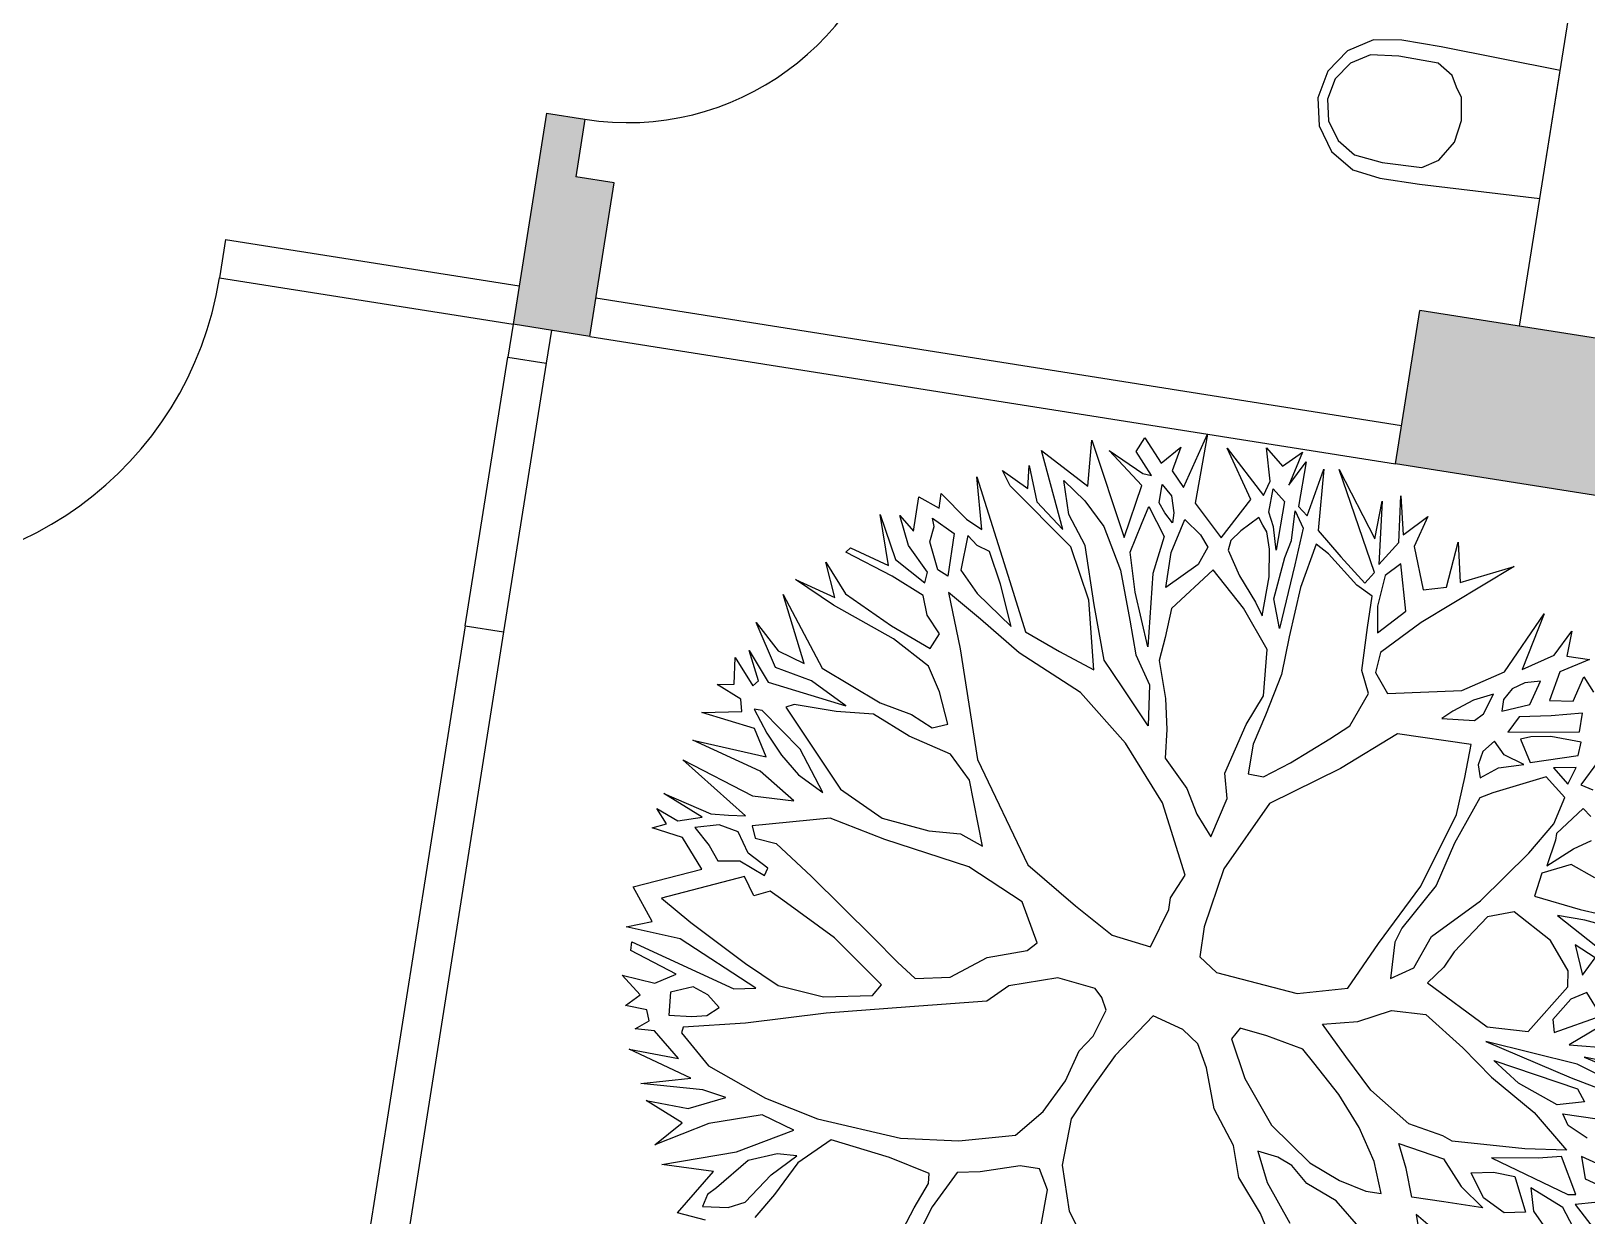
# Model space of a CAD drawing. Extents: x -640655 to -640254, y -1045449 to -1045159.
# Drawn here: x -640485.653 to -640481.648, y -1045382.935 to -1045379.885 of the extents above; entities that cross this region are included whole.
import ezdxf

# ---------------------------------------------------------------- set-up
doc = ezdxf.new("R2010")
doc.units = 0
doc.header["$MEASUREMENT"] = 0
doc.layers.get('0').update_dxf_attribs({"linetype": 'CONTINUOUS'})
for name, color, linetype in [('T_nabytek', 5, 'CONTINUOUS'), ('T_srafa', 8, 'CONTINUOUS'), ('T_stafaz', 7, 'CONTINUOUS'), ('T_tenka', 4, 'CONTINUOUS'), ('T_tlusta', 1, 'CONTINUOUS'), ('T_zarizovaky', 3, 'CONTINUOUS')]:
    doc.layers.add(name, color=color, linetype=linetype)

# ---------------------------------------------------------------- blocks, each defined once
blk = doc.blocks.new('CA0212B2$')
at = {"color": 0, "linetype": 'Continuous'}
for p, q in [((0, 0.1665), (0.312, 0.1787)), ((0, -0.1665), (0, 0.1665)), ((0.312, 0.1787), (0.4147, 0.18)), ((0.4147, 0.18), (0.4867, 0.1693)), ((0.4867, 0.1693), (0.5486, 0.131)), ((0.272, 0.1102), (0.3127, 0.136)), ((0.3127, 0.136), (0.4157, 0.1386)), ((0.4157, 0.1386), (0.4886, 0.1303)), ((0.4886, 0.1303), (0.5363, 0.1008)), ((0.5486, 0.131), (0.5903, 0.0713)), ((0.24, 0.0583), (0.2569, 0.0826)), ((0.2569, 0.0826), (0.272, 0.1102)), ((0.5363, 0.1008), (0.5684, 0.0549)), ((0.2304, 0), (0.24, 0.0583)), ((0.5684, 0.0549), (0.5797, 0)), ((0.5903, 0.0713), (0.605, 0)), ((0.24, -0.0583), (0.2304, 0)), ((0.5797, 0), (0.5684, -0.0549)), ((0.605, 0), (0.5903, -0.0713)), ((0.272, -0.1102), (0.24, -0.0583)), ((0.5684, -0.0549), (0.5363, -0.1008)), ((0.5903, -0.0713), (0.5486, -0.131)), ((0.3127, -0.136), (0.272, -0.1102)), ((0.5363, -0.1008), (0.4886, -0.1303)), ((0.4157, -0.1386), (0.3127, -0.136)), ((0.4886, -0.1303), (0.4157, -0.1386)), ((0.5486, -0.131), (0.4867, -0.1693)), ((0.312, -0.1787), (0, -0.1665)), ((0.4147, -0.18), (0.312, -0.1787)), ((0.4867, -0.1693), (0.4147, -0.18))]:
    blk.add_line(p, q, dxfattribs=at)
blk = doc.blocks.new('A$C0C461CEA')
for p, q in [((0.3025, 0.7347), (0.3349, 0.855)), ((0.3349, 0.855), (0.3322, 0.7055)), ((0.4478, 0.7319), (0.3814, 0.832)), ((0.3814, 0.832), (0.4728, 0.7447)), ((0.4827, 0.7766), (0.4635, 0.8454)), ((0.4635, 0.8454), (0.5034, 0.8122)), ((0.5034, 0.8122), (0.5408, 0.8486)), ((0.5408, 0.8486), (0.5229, 0.7746)), ((0.5229, 0.7746), (0.5518, 0.8295)), ((0.5518, 0.8295), (0.5504, 0.7329)), ((0.1012, 0.7057), (0.0942, 0.804)), ((0.0942, 0.804), (0.1945, 0.61)), ((0.1909, 0.7948), (0.205, 0.8261)), ((0.231, 0.749), (0.1909, 0.7948)), ((0.205, 0.8261), (0.2475, 0.7785)), ((0.2475, 0.7785), (0.2831, 0.8185)), ((0.2831, 0.8185), (0.2728, 0.7662)), ((0.5715, 0.7163), (0.5915, 0.8197)), ((0.5915, 0.8197), (0.5994, 0.6895)), ((0.7321, 0.6194), (0.6233, 0.8242)), ((0.6233, 0.8242), (0.7212, 0.6907)), ((0.0625, 0.6063), (-0.0086, 0.7652)), ((-0.0086, 0.7652), (0.1012, 0.7057)), ((0.2144, 0.7254), (0.134, 0.7876)), ((0.134, 0.7876), (0.2123, 0.7506)), ((0.2728, 0.7662), (0.3025, 0.7347)), ((0.4728, 0.7447), (0.4827, 0.7766)), ((0.49, 0.7113), (0.4913, 0.7617)), ((0.4913, 0.7617), (0.5191, 0.7392)), ((0.7212, 0.6907), (0.7246, 0.7724)), ((0.7246, 0.7724), (0.7385, 0.6381)), ((0.7734, 0.6912), (0.7622, 0.7895)), ((0.7622, 0.7895), (0.7798, 0.7081)), ((-0.0246, 0.6811), (-0.0293, 0.7296)), ((-0.0293, 0.7296), (-0.001, 0.6561)), ((0.2123, 0.7506), (0.231, 0.749)), ((0.2563, 0.7342), (0.2799, 0.7134)), ((0.2567, 0.6946), (0.2563, 0.7342)), ((0.3982, 0.6414), (0.4478, 0.7319)), ((0.5191, 0.7392), (0.5177, 0.6341)), ((0.5504, 0.7329), (0.5715, 0.7163)), ((0.7816, 0.7099), (0.8256, 0.7548)), ((0.8256, 0.7548), (0.807, 0.6874)), ((-0.0624, 0.6807), (-0.0837, 0.7099)), ((-0.0837, 0.7099), (-0.0246, 0.6811)), ((0.0489, 0.7094), (0.0997, 0.6739)), ((0.0706, 0.64), (0.0489, 0.7094)), ((0.1945, 0.61), (0.2144, 0.7254)), ((0.2799, 0.7134), (0.2905, 0.6781)), ((0.3322, 0.7055), (0.3982, 0.6414)), ((0.4709, 0.6967), (0.4376, 0.6628)), ((0.4818, 0.6818), (0.4709, 0.6967)), ((0.5046, 0.682), (0.49, 0.7113)), ((0.5445, 0.7226), (0.5676, 0.6892)), ((0.5469, 0.6596), (0.5445, 0.7226)), ((0.7798, 0.7081), (0.7816, 0.7099)), ((0.8882, 0.6125), (0.8974, 0.7111)), ((0.8974, 0.7111), (0.915, 0.6272)), ((-0.1076, 0.5794), (-0.1357, 0.6884)), ((-0.1357, 0.6884), (-0.031, 0.4794)), ((0.0857, 0.5729), (-0.0624, 0.6807)), ((0.0997, 0.6739), (0.1481, 0.6263)), ((0.226, 0.6439), (0.2358, 0.6836)), ((0.2358, 0.6836), (0.2784, 0.6252)), ((0.2719, 0.6756), (0.2567, 0.6946)), ((0.2907, 0.6571), (0.2719, 0.6756)), ((0.2905, 0.6781), (0.2907, 0.6571)), ((0.2979, 0.5942), (0.3158, 0.6676)), ((0.3158, 0.6676), (0.3538, 0.6409)), ((0.4376, 0.6628), (0.4193, 0.6392)), ((0.4922, 0.6693), (0.4818, 0.6818)), ((0.5033, 0.634), (0.4922, 0.6693)), ((0.5177, 0.6341), (0.5046, 0.682)), ((0.5676, 0.6892), (0.5624, 0.6094)), ((0.5994, 0.6895), (0.6563, 0.6415)), ((0.7385, 0.6381), (0.7734, 0.6912)), ((0.807, 0.6874), (0.8397, 0.5995)), ((1.0237, 0.6787), (0.847, 0.5299)), ((0.915, 0.6272), (1.0237, 0.6787)), ((-0.2045, 0.6103), (-0.2048, 0.6415)), ((-0.2048, 0.6415), (-0.1432, 0.5959)), ((-0.001, 0.6561), (0.0625, 0.6063)), ((0.115, 0.5798), (0.0706, 0.64)), ((0.2116, 0.5808), (0.226, 0.6439)), ((0.3538, 0.6409), (0.3733, 0.6177)), ((0.4193, 0.6392), (0.4171, 0.6182)), ((0.5123, 0.5753), (0.5033, 0.634)), ((0.5388, 0.6217), (0.5469, 0.6596)), ((0.5997, 0.6601), (0.5814, 0.5634)), ((0.6292, 0.6436), (0.5997, 0.6601)), ((0.6988, 0.5873), (0.6292, 0.6436)), ((0.6563, 0.6415), (0.7155, 0.5941)), ((0.7846, 0.6469), (0.7555, 0.6173)), ((0.8108, 0.5488), (0.7846, 0.6469)), ((-0.2502, 0.5529), (-0.2509, 0.6267)), ((-0.2509, 0.6267), (-0.2045, 0.6103)), ((-0.1432, 0.5959), (-0.1076, 0.5794)), ((0.1481, 0.6263), (0.1976, 0.5404)), ((0.2784, 0.6252), (0.2666, 0.5435)), ((0.3733, 0.6177), (0.3586, 0.578)), ((0.4171, 0.6182), (0.4494, 0.5681)), ((0.5295, 0.531), (0.5388, 0.6217)), ((0.5624, 0.6094), (0.5511, 0.4706)), ((0.7155, 0.5941), (0.7321, 0.6194)), ((0.7555, 0.6173), (0.7496, 0.55)), ((0.8397, 0.5995), (0.8882, 0.6125)), ((-0.2914, 0.4726), (-0.326, 0.5773)), ((-0.326, 0.5773), (-0.279, 0.4878)), ((-0.2559, 0.5216), (-0.2841, 0.5819)), ((-0.2841, 0.5819), (-0.2502, 0.5529)), ((-0.2145, 0.5868), (-0.1639, 0.5621)), ((-0.2083, 0.5701), (-0.2145, 0.5868)), ((-0.2122, 0.5364), (-0.2083, 0.5701)), ((0.1413, 0.4667), (0.0857, 0.5729)), ((0.154, 0.4584), (0.115, 0.5798)), ((0.2358, 0.4988), (0.2116, 0.5808)), ((0.2986, 0.5186), (0.2979, 0.5942)), ((0.3586, 0.578), (0.2986, 0.5186)), ((0.3923, 0.5717), (0.3176, 0.4768)), ((0.4686, 0.501), (0.3923, 0.5717)), ((0.4494, 0.5681), (0.4918, 0.5181)), ((0.5107, 0.4913), (0.5123, 0.5753)), ((0.5814, 0.5634), (0.5741, 0.4559)), ((0.735, 0.5691), (0.6988, 0.5873)), ((0.7356, 0.5019), (0.735, 0.5691)), ((1.0385, 0.4544), (1.1026, 0.5894)), ((1.1026, 0.5894), (1.0744, 0.4649)), ((-0.1865, 0.4803), (-0.2122, 0.5364)), ((-0.1639, 0.5621), (-0.163, 0.4697)), ((-0.1345, 0.5624), (-0.1379, 0.4867)), ((-0.1115, 0.544), (-0.1345, 0.5624)), ((-0.0838, 0.5359), (-0.1115, 0.544)), ((-0.0496, 0.4708), (-0.0838, 0.5359)), ((0.1976, 0.5404), (0.234, 0.4382)), ((0.2666, 0.5435), (0.2807, 0.3882)), ((0.5511, 0.4706), (0.5295, 0.531)), ((0.7496, 0.55), (0.7585, 0.4937)), ((0.7585, 0.4937), (0.8108, 0.5488)), ((0.847, 0.5299), (0.7715, 0.4536)), ((1.137, 0.5058), (1.1659, 0.5624)), ((1.1659, 0.5624), (1.164, 0.5078)), ((-0.3858, 0.4867), (-0.3775, 0.497)), ((-0.3775, 0.497), (-0.2914, 0.4726)), ((-0.2074, 0.4717), (-0.2559, 0.5216)), ((0.2807, 0.3882), (0.2358, 0.4988)), ((0.5324, 0.4219), (0.4686, 0.501)), ((0.4918, 0.5181), (0.5107, 0.4913)), ((0.7383, 0.4095), (0.7356, 0.5019)), ((1.0744, 0.4649), (1.137, 0.5058)), ((1.2126, 0.5083), (1.1542, 0.4723)), ((1.164, 0.5078), (1.2126, 0.5083)), ((-0.2804, 0.4517), (-0.3858, 0.4867)), ((-0.279, 0.4878), (-0.209, 0.4482)), ((-0.209, 0.4482), (-0.2074, 0.4717)), ((-0.163, 0.4697), (-0.1865, 0.4803)), ((-0.1379, 0.4867), (-0.0955, 0.4433)), ((-0.0133, 0.3853), (-0.0496, 0.4708)), ((-0.031, 0.4794), (0.0185, 0.379)), ((0.1745, 0.3218), (0.1413, 0.4667)), ((0.3176, 0.4768), (0.314, 0.4137)), ((1.1542, 0.4723), (1.1422, 0.4092)), ((1.1925, 0.4157), (1.2064, 0.4704)), ((1.2064, 0.4704), (1.2319, 0.4413)), ((-0.3938, 0.3876), (-0.4239, 0.4587)), ((-0.4239, 0.4587), (-0.3723, 0.3986)), ((-0.2087, 0.4212), (-0.2804, 0.4517)), ((-0.1566, 0.4361), (-0.1135, 0.3214)), ((-0.0806, 0.3907), (-0.1566, 0.4361)), ((-0.0955, 0.4433), (-0.0133, 0.3853)), ((0.1929, 0.3453), (0.154, 0.4584)), ((0.234, 0.4382), (0.2581, 0.367)), ((0.5741, 0.4559), (0.5707, 0.3742)), ((0.7715, 0.4536), (0.7677, 0.4098)), ((0.955, 0.4008), (1.0385, 0.4544)), ((1.0849, 0.438), (1.0599, 0.421)), ((1.1166, 0.4468), (1.0849, 0.438)), ((1.1021, 0.3938), (1.1166, 0.4468)), ((-0.3936, 0.3708), (-0.4822, 0.412)), ((-0.4822, 0.412), (-0.3938, 0.3876)), ((-0.3723, 0.3986), (-0.265, 0.3469)), ((-0.1939, 0.3812), (-0.2087, 0.4212)), ((0.314, 0.4137), (0.3085, 0.3633)), ((0.5399, 0.3235), (0.5324, 0.4219)), ((0.7598, 0.3635), (0.7383, 0.4095)), ((0.7677, 0.4098), (0.7999, 0.3699)), ((0.7999, 0.3699), (0.955, 0.4008)), ((1.0222, 0.4038), (0.9828, 0.3842)), ((1.0083, 0.3593), (1.0222, 0.4038)), ((1.0599, 0.421), (1.0457, 0.3957)), ((1.1422, 0.4092), (1.1925, 0.4157)), ((-0.4361, 0.2384), (-0.5029, 0.3764)), ((-0.5029, 0.3764), (-0.3965, 0.2346)), ((-0.2563, 0.32), (-0.3936, 0.3708)), ((-0.1618, 0.3461), (-0.1939, 0.3812)), ((0.0124, 0.3328), (-0.0806, 0.3907)), ((0.0185, 0.379), (0.0962, 0.3486)), ((0.2581, 0.367), (0.2965, 0.3085)), ((0.5707, 0.3742), (0.5505, 0.2834)), ((0.9828, 0.3842), (0.9429, 0.3545)), ((1.0457, 0.3957), (1.046, 0.3705)), ((1.046, 0.3705), (1.1021, 0.3938)), ((1.0838, 0.3642), (1.065, 0.3286)), ((1.1509, 0.3775), (1.0838, 0.3642)), ((1.2156, 0.3931), (1.1509, 0.3775)), ((1.2159, 0.3529), (1.2156, 0.3931)), ((-0.265, 0.3469), (-0.1764, 0.3123)), ((-0.1764, 0.3123), (-0.1618, 0.3461)), ((0.154, 0.2694), (0.0124, 0.3328)), ((0.0962, 0.3486), (0.1745, 0.3218)), ((0.2396, 0.2954), (0.1929, 0.3453)), ((0.3085, 0.3633), (0.3345, 0.2855)), ((0.7311, 0.2894), (0.7598, 0.3635)), ((0.9429, 0.3545), (0.9221, 0.3356)), ((0.9221, 0.3356), (0.9916, 0.3423)), ((0.9916, 0.3423), (1.0083, 0.3593)), ((1.065, 0.3286), (1.2159, 0.3529)), ((1.1573, 0.3337), (1.1154, 0.3267)), ((1.2227, 0.332), (1.1573, 0.3337)), ((1.2206, 0.3026), (1.2227, 0.332)), ((-0.4948, 0.221), (-0.5502, 0.3087)), ((-0.5502, 0.3087), (-0.4951, 0.2564)), ((-0.1737, 0.2746), (-0.2563, 0.32)), ((-0.1135, 0.3214), (-0.0399, 0.0946)), ((0.2965, 0.3085), (0.3075, 0.2222)), ((0.513, 0.2579), (0.5399, 0.3235)), ((1.04, 0.305), (1.0192, 0.2796)), ((1.0654, 0.28), (1.04, 0.305)), ((1.1154, 0.3267), (1.0945, 0.3181)), ((1.0945, 0.3181), (1.1225, 0.2722)), ((1.1225, 0.2722), (1.2206, 0.3026)), ((1.2651, 0.2988), (1.2362, 0.2421)), ((-0.142, 0.2245), (-0.1737, 0.2746)), ((0.2659, 0.178), (0.154, 0.2694)), ((0.3075, 0.2222), (0.2396, 0.2954)), ((0.3345, 0.2855), (0.3477, 0.2208)), ((0.5505, 0.2834), (0.5344, 0.2185)), ((0.6936, 0.2554), (0.7311, 0.2894)), ((0.8343, 0.2886), (0.726, 0.1969)), ((0.9921, 0.2901), (0.8343, 0.2886)), ((0.9904, 0.2187), (0.9921, 0.2901)), ((1.0192, 0.2796), (1.0135, 0.2501)), ((1.0573, 0.2506), (1.11, 0.2661)), ((1.11, 0.2661), (1.0654, 0.28)), ((1.2209, 0.2774), (1.173, 0.2685)), ((1.173, 0.2685), (1.2086, 0.2394)), ((1.2086, 0.2394), (1.2209, 0.2774)), ((-0.5263, 0.1871), (-0.5562, 0.2474)), ((-0.5562, 0.2474), (-0.5053, 0.1873)), ((-0.4951, 0.2564), (-0.4361, 0.2384)), ((-0.3965, 0.2346), (-0.2634, 0.1813)), ((0.4846, 0.1484), (0.513, 0.2579)), ((0.6186, 0.1917), (0.6936, 0.2554)), ((1.0135, 0.2501), (1.0222, 0.2232)), ((1.0222, 0.2232), (1.0573, 0.2506)), ((1.1606, 0.2474), (1.0537, 0.1959)), ((1.2071, 0.21), (1.1606, 0.2474)), ((1.2362, 0.2421), (1.2633, 0.2358)), ((-0.5765, 0.1716), (-0.5831, 0.2286)), ((-0.5831, 0.2286), (-0.5363, 0.1744)), ((-0.4148, 0.205), (-0.4948, 0.221)), ((-0.3346, 0.1632), (-0.4148, 0.205)), ((-0.1137, 0.1593), (-0.142, 0.2245)), ((0.3477, 0.2208), (0.3543, 0.1597)), ((0.5344, 0.2185), (0.5332, 0.1548)), ((0.9852, 0.1382), (0.9904, 0.2187)), ((1.1927, 0.1511), (1.2071, 0.21)), ((-0.6119, 0.1653), (-0.5765, 0.1716)), ((-0.5363, 0.1744), (-0.5263, 0.1871)), ((-0.5053, 0.1873), (-0.3346, 0.1632)), ((-0.2634, 0.1813), (-0.1936, 0.167)), ((-0.1936, 0.167), (-0.1454, 0.1464)), ((0.3636, 0.065), (0.2659, 0.178)), ((0.5668, 0.1534), (0.6186, 0.1917)), ((0.726, 0.1969), (0.5883, 0.099)), ((1.0286, 0.1813), (0.99, 0.0777)), ((1.0537, 0.1959), (1.0286, 0.1813)), ((1.2493, 0.1936), (1.2013, 0.1319)), ((1.268, 0.1788), (1.2493, 0.1936)), ((-0.557, 0.1424), (-0.6119, 0.1653)), ((-0.5508, 0.1173), (-0.557, 0.1424)), ((-0.4437, 0.1495), (-0.4604, 0.141)), ((-0.4604, 0.141), (-0.3179, -0.0131)), ((-0.3531, 0.1486), (-0.4437, 0.1495)), ((-0.2733, 0.1554), (-0.3531, 0.1486)), ((-0.1914, 0.1208), (-0.2733, 0.1554)), ((-0.1454, 0.1464), (-0.1137, 0.1593)), ((0.3543, 0.1597), (0.4095, 0.1032)), ((0.4978, 0.0957), (0.4846, 0.1484)), ((0.5332, 0.1548), (0.5668, 0.1534)), ((0.934, -0.0237), (0.9852, 0.1382)), ((1.1496, 0.081), (1.1927, 0.1511)), ((-0.6346, 0.1014), (-0.5508, 0.1173)), ((-0.5187, 0.0858), (-0.6346, 0.1014)), ((-0.5089, 0.1261), (-0.5257, 0.1259)), ((-0.5257, 0.1259), (-0.4916, 0.08)), ((-0.4158, 0.0574), (-0.5089, 0.1261)), ((-0.0987, 0.0965), (-0.1914, 0.1208)), ((0.4095, 0.1032), (0.4394, 0.0531)), ((1.2014, 0.1175), (1.1918, 0.0604)), ((1.1918, 0.0604), (1.2418, 0.1053)), ((1.2013, 0.1319), (1.2014, 0.1175)), ((1.2418, 0.1053), (1.2769, 0.1285)), ((-0.4845, 0.0297), (-0.5187, 0.0858)), ((-0.4916, 0.08), (-0.4534, 0.0384)), ((-0.0496, 0.0483), (-0.0987, 0.0965)), ((-0.0399, 0.0946), (0.1007, -0.1098)), ((0.4758, 0.0097), (0.4978, 0.0957)), ((0.5883, 0.099), (0.5142, -0.053)), ((0.99, 0.0777), (0.9657, -0.0174)), ((1.0643, -0.035), (1.1496, 0.081)), ((1.2421, 0.0717), (1.1836, 0.0436)), ((1.2969, 0.0513), (1.2421, 0.0717)), ((-0.4926, -0.0022), (-0.6442, 0.0407)), ((-0.6442, 0.0407), (-0.4845, 0.0297)), ((-0.4534, 0.0384), (-0.411, 0.0028)), ((-0.3538, -0.026), (-0.4158, 0.0574)), ((-0.0003, -0.0856), (-0.0496, 0.0483)), ((0.4347, -0.079), (0.3636, 0.065)), ((0.4394, 0.0531), (0.4758, 0.0097)), ((1.1836, 0.0436), (1.1756, -0.0069)), ((-0.411, 0.0028), (-0.3538, -0.026)), ((-0.5084, -0.1007), (-0.6588, -0.0038)), ((-0.6588, -0.0038), (-0.5005, -0.0569)), ((-0.4123, -0.0536), (-0.4926, -0.0022)), ((-0.3179, -0.0131), (-0.2208, -0.0601)), ((0.8639, -0.1588), (0.934, -0.0237)), ((0.9657, -0.0174), (0.9079, -0.1187)), ((1.1756, -0.0069), (1.2766, -0.0203)), ((1.2766, -0.0203), (1.3667, -0.0261)), ((-0.5005, -0.0569), (-0.4123, -0.0536)), ((-0.2208, -0.0601), (-0.1181, -0.0717)), ((0.5142, -0.053), (0.4921, -0.1816)), ((0.9728, -0.1265), (1.0643, -0.035)), ((1.1382, -0.0469), (1.0838, -0.0666)), ((1.2245, -0.0947), (1.1382, -0.0469)), ((1.2306, -0.04), (1.3211, -0.0913)), ((1.2894, -0.0412), (1.2306, -0.04)), ((1.3459, -0.0473), (1.2894, -0.0412)), ((-0.5989, -0.1184), (-0.6875, -0.0815)), ((-0.6875, -0.0815), (-0.5822, -0.1081)), ((-0.3298, -0.078), (-0.4915, -0.1198)), ((-0.2078, -0.1044), (-0.3298, -0.078)), ((-0.1181, -0.0717), (-0.0509, -0.0669)), ((-0.0509, -0.0669), (-0.0003, -0.0856)), ((0.4118, -0.132), (0.4347, -0.079)), ((1.0838, -0.0666), (1.0258, -0.1512)), ((1.2713, -0.153), (1.2245, -0.0947)), ((1.3237, -0.1165), (1.2773, -0.0959)), ((1.2773, -0.0959), (1.3031, -0.1569)), ((-0.6718, -0.1443), (-0.6973, -0.1152)), ((-0.6973, -0.1152), (-0.6491, -0.1339)), ((-0.6491, -0.1339), (-0.5989, -0.1184)), ((-0.561, -0.1289), (-0.6113, -0.142)), ((-0.5822, -0.1081), (-0.5444, -0.1053)), ((-0.5189, -0.1369), (-0.561, -0.1289)), ((-0.5444, -0.1053), (-0.5084, -0.1007)), ((-0.4915, -0.1198), (-0.481, -0.1449)), ((-0.0227, -0.1338), (-0.2078, -0.1044)), ((0.1007, -0.1098), (0.2148, -0.1801)), ((0.412, -0.1572), (0.4118, -0.132)), ((0.9079, -0.1187), (0.8974, -0.1501)), ((0.9465, -0.1982), (0.9728, -0.1265)), ((1.3031, -0.1569), (1.3237, -0.1165)), ((-0.7011, -0.1572), (-0.6718, -0.1443)), ((-0.6338, -0.1674), (-0.7011, -0.1572)), ((-0.6113, -0.142), (-0.5749, -0.1752)), ((-0.4909, -0.1786), (-0.5189, -0.1369)), ((-0.481, -0.1449), (-0.4348, -0.1486)), ((-0.4348, -0.1486), (-0.3496, -0.2066)), ((0.1015, -0.1896), (-0.0227, -0.1338)), ((0.3858, -0.2414), (0.412, -0.1572)), ((0.8145, -0.2625), (0.8639, -0.1588)), ((0.8974, -0.1501), (0.9006, -0.228)), ((1.0258, -0.1512), (1.0094, -0.1868)), ((1.2758, -0.1866), (1.2713, -0.153)), ((-0.5828, -0.2275), (-0.6338, -0.1674)), ((-0.5749, -0.1752), (-0.5518, -0.2044)), ((-0.5518, -0.2044), (-0.5057, -0.1973)), ((-0.5057, -0.1973), (-0.4485, -0.2202)), ((-0.4444, -0.2033), (-0.4909, -0.1786)), ((0.1467, -0.2708), (0.1015, -0.1896)), ((0.2148, -0.1801), (0.3017, -0.2297)), ((0.4921, -0.1816), (0.4927, -0.2464)), ((0.9006, -0.228), (0.9465, -0.1982)), ((1.0094, -0.1868), (0.9803, -0.2249)), ((1.2078, -0.294), (1.2758, -0.1866)), ((1.3179, -0.1922), (1.2869, -0.2117)), ((1.3561, -0.2362), (1.3179, -0.1922)), ((-0.7209, -0.2876), (-0.5828, -0.2275)), ((-0.4904, -0.229), (-0.6577, -0.302)), ((-0.4648, -0.2665), (-0.4904, -0.229)), ((-0.4485, -0.2202), (-0.4444, -0.2033)), ((-0.3496, -0.2066), (-0.1997, -0.3144)), ((0.3017, -0.2297), (0.3858, -0.2414)), ((0.9803, -0.2249), (1.1197, -0.2973)), ((1.2869, -0.2117), (1.2555, -0.26)), ((1.3938, -0.2292), (1.298, -0.3082)), ((-0.4314, -0.2512), (-0.4648, -0.2665)), ((-0.4018, -0.2659), (-0.4314, -0.2512)), ((0.4927, -0.2464), (0.5332, -0.2736)), ((0.7097, -0.2905), (0.8145, -0.2625)), ((1.2555, -0.26), (1.2624, -0.2875)), ((1.2624, -0.2875), (1.3561, -0.2362)), ((-0.6698, -0.3543), (-0.7209, -0.2876)), ((-0.2812, -0.3278), (-0.4018, -0.2659)), ((0.0463, -0.318), (0.1277, -0.2902)), ((0.1277, -0.2902), (0.1467, -0.2708)), ((0.5332, -0.2736), (0.7097, -0.2905)), ((0.8463, -0.3294), (0.9138, -0.2951)), ((0.9138, -0.2951), (0.987, -0.292)), ((0.987, -0.292), (1.0758, -0.3499)), ((1.1197, -0.2973), (1.2078, -0.294)), ((-0.6577, -0.302), (-0.5883, -0.3434)), ((-0.167, -0.4107), (-0.2812, -0.3278)), ((-0.1997, -0.3144), (-0.1405, -0.3576)), ((-0.0246, -0.3715), (0.0463, -0.318)), ((0.7733, -0.3469), (0.8463, -0.3294)), ((1.3218, -0.3457), (1.1218, -0.3285)), ((1.1218, -0.3285), (1.3137, -0.377)), ((1.298, -0.3082), (1.3885, -0.3007)), ((1.4393, -0.3338), (1.3342, -0.3288)), ((1.3342, -0.3288), (1.5213, -0.375)), ((-0.7224, -0.3741), (-0.6698, -0.3543)), ((-0.5883, -0.3434), (-0.4592, -0.4111)), ((-0.1405, -0.3576), (-0.0982, -0.3866)), ((0.2019, -0.3375), (0.1015, -0.3702)), ((0.2837, -0.3475), (0.2019, -0.3375)), ((0.3006, -0.3641), (0.2837, -0.3475)), ((0.8327, -0.4069), (0.7733, -0.3469)), ((1.0758, -0.3499), (1.1459, -0.4021)), ((1.4355, -0.3824), (1.3218, -0.3457)), ((-0.6047, -0.3813), (-0.7224, -0.3741)), ((-0.4293, -0.4594), (-0.6047, -0.3813)), ((-0.0982, -0.3866), (-0.0246, -0.3715)), ((0.1015, -0.3702), (0.0598, -0.4102)), ((0.2954, -0.4482), (0.3135, -0.3892)), ((0.3135, -0.3892), (0.3006, -0.3641)), ((0.4142, -0.3858), (0.348, -0.4812)), ((0.4816, -0.4043), (0.4142, -0.3858)), ((0.6014, -0.3822), (0.5867, -0.4075)), ((0.6603, -0.39), (0.6014, -0.3822)), ((0.7403, -0.406), (0.6603, -0.39)), ((1.1455, -0.3661), (1.3307, -0.3979)), ((1.2047, -0.4057), (1.1455, -0.3661)), ((1.3137, -0.377), (1.5259, -0.4212)), ((-0.7051, -0.4219), (-0.7053, -0.4033)), ((-0.7053, -0.4033), (-0.4755, -0.4683)), ((-0.6016, -0.4569), (-0.7051, -0.4219)), ((-0.4592, -0.4111), (-0.3833, -0.4464)), ((-0.1817, -0.436), (-0.167, -0.4107)), ((0.0598, -0.4102), (-0.0994, -0.4478)), ((0.5179, -0.4292), (0.4816, -0.4043)), ((0.5435, -0.4769), (0.5179, -0.4292)), ((0.5867, -0.4075), (0.6277, -0.4869)), ((0.7675, -0.431), (0.7403, -0.406)), ((0.8963, -0.4693), (0.8327, -0.4069)), ((1.1459, -0.4021), (1.2473, -0.4617)), ((1.2933, -0.4384), (1.2047, -0.4057)), ((1.3495, -0.4229), (1.2933, -0.4384)), ((1.3307, -0.3979), (1.3495, -0.4229)), ((-0.6433, -0.4825), (-0.6016, -0.4569)), ((-0.4755, -0.4683), (-0.4293, -0.4594)), ((-0.3833, -0.4464), (-0.2842, -0.4556)), ((-0.2842, -0.4556), (-0.1817, -0.436)), ((-0.0994, -0.4478), (-0.2736, -0.4891)), ((0.2706, -0.4838), (0.2954, -0.4482)), ((0.8311, -0.4891), (0.7675, -0.431)), ((1.2473, -0.4617), (1.3278, -0.5305)), ((1.3078, -0.4551), (1.3816, -0.4544)), ((1.323, -0.4777), (1.3078, -0.4551)), ((-0.6707, -0.5122), (-0.7148, -0.4766)), ((-0.7148, -0.4766), (-0.6433, -0.4825)), ((-0.5618, -0.4775), (-0.6078, -0.4966)), ((-0.5281, -0.4898), (-0.5618, -0.4775)), ((-0.5002, -0.5123), (-0.5281, -0.4898)), ((-0.2736, -0.4891), (-0.4394, -0.5369)), ((0.252, -0.5512), (0.2706, -0.4838)), ((0.348, -0.4812), (0.3091, -0.559)), ((0.5738, -0.5607), (0.5435, -0.4769)), ((0.6277, -0.4869), (0.6999, -0.5762)), ((0.8845, -0.5516), (0.8311, -0.4891)), ((0.9875, -0.5272), (0.8963, -0.4693)), ((1.3671, -0.4983), (1.323, -0.4777)), ((-0.6974, -0.5394), (-0.6707, -0.5122)), ((-0.6078, -0.4966), (-0.6031, -0.5451)), ((-0.5234, -0.5335), (-0.5002, -0.5123)), ((1.0632, -0.5415), (0.9875, -0.5272)), ((-0.6512, -0.5414), (-0.6974, -0.5394)), ((-0.6426, -0.5641), (-0.6512, -0.5414)), ((-0.6031, -0.5451), (-0.5546, -0.5404)), ((-0.4394, -0.5369), (-0.5693, -0.5658)), ((-0.5546, -0.5404), (-0.5234, -0.5335)), ((0.2149, -0.623), (0.252, -0.5512)), ((0.3091, -0.559), (0.2762, -0.629)), ((0.6267, -0.6316), (0.5738, -0.5607)), ((0.9272, -0.6184), (0.8845, -0.5516)), ((1.0843, -0.5497), (1.0632, -0.5415)), ((1.2397, -0.5416), (1.0843, -0.5497)), ((1.271, -0.5563), (1.1727, -0.5716)), ((1.3278, -0.5305), (1.2397, -0.5416)), ((1.3195, -0.545), (1.271, -0.5563)), ((1.3622, -0.6202), (1.3195, -0.545)), ((1.492, -0.5751), (1.3614, -0.5386)), ((1.3614, -0.5386), (1.3763, -0.5846)), ((-0.6699, -0.5854), (-0.6426, -0.5641)), ((-0.628, -0.5832), (-0.6699, -0.5854)), ((-0.5687, -0.633), (-0.628, -0.5832)), ((-0.5693, -0.5658), (-0.571, -0.5784)), ((-0.571, -0.5784), (-0.5032, -0.6384)), ((0.6999, -0.5762), (0.793, -0.6425)), ((0.9729, -0.5718), (1.0721, -0.5894)), ((0.9968, -0.6219), (0.9729, -0.5718)), ((1.0721, -0.5894), (1.1188, -0.6418)), ((1.1727, -0.5716), (1.3455, -0.6227)), ((1.3763, -0.5846), (1.4798, -0.613)), ((0.1651, -0.6823), (0.2149, -0.623)), ((0.953, -0.683), (0.9272, -0.6184)), ((1.0184, -0.6805), (0.9968, -0.6219)), ((1.1353, -0.6098), (1.1814, -0.6009)), ((1.1694, -0.6581), (1.1353, -0.6098)), ((1.1814, -0.6009), (1.2277, -0.6029)), ((1.2277, -0.6029), (1.262, -0.674)), ((1.3392, -0.6522), (1.2656, -0.6211)), ((1.2656, -0.6211), (1.2787, -0.6696)), ((1.3455, -0.6227), (1.3622, -0.6202)), ((-0.5365, -0.6705), (-0.6755, -0.6298)), ((-0.6755, -0.6298), (-0.5687, -0.633)), ((-0.5032, -0.6384), (-0.3725, -0.6875)), ((0.2762, -0.629), (0.273, -0.7298)), ((0.6483, -0.6967), (0.6267, -0.6316)), ((0.6795, -0.6352), (0.7095, -0.698)), ((0.7234, -0.6414), (0.6795, -0.6352)), ((0.7553, -0.6537), (0.7234, -0.6414)), ((0.7934, -0.6869), (0.7553, -0.6537)), ((0.793, -0.6425), (0.8605, -0.6695)), ((1.1188, -0.6418), (1.1714, -0.679)), ((1.2176, -0.6828), (1.1694, -0.6581)), ((1.3671, -0.6897), (1.3392, -0.6522)), ((1.4043, -0.6306), (1.3642, -0.6412)), ((1.3642, -0.6412), (1.4321, -0.7059)), ((-0.6394, -0.6985), (-0.5365, -0.6705)), ((-0.5069, -0.6912), (-0.6394, -0.6985)), ((-0.4564, -0.6991), (-0.5069, -0.6912)), ((-0.3725, -0.6875), (-0.2564, -0.714)), ((0.0478, -0.7128), (0.1651, -0.6823)), ((0.8609, -0.7133), (0.7934, -0.6869)), ((0.8605, -0.6695), (0.9194, -0.6833)), ((0.9194, -0.6833), (0.953, -0.683)), ((1.0874, -0.6799), (1.0184, -0.6805)), ((1.1714, -0.679), (1.0874, -0.6799)), ((1.262, -0.674), (1.2176, -0.6828)), ((1.2787, -0.6696), (1.3042, -0.6964)), ((-0.5317, -0.7353), (-0.4564, -0.6991)), ((-0.374, -0.7235), (-0.4834, -0.76)), ((-0.3023, -0.7456), (-0.374, -0.7235)), ((-0.2564, -0.714), (-0.0757, -0.7266)), ((-0.0757, -0.7266), (0.0478, -0.7128)), ((0.706, -0.7652), (0.6483, -0.6967)), ((0.7095, -0.698), (0.7709, -0.7754)), ((0.9226, -0.7655), (0.8609, -0.7133)), ((1.0331, -0.7158), (1.0529, -0.7744)), ((1.0778, -0.743), (1.0331, -0.7158)), ((-0.5398, -0.7671), (-0.6223, -0.7319)), ((-0.6223, -0.7319), (-0.5317, -0.7353)), ((-0.4834, -0.76), (-0.5896, -0.8222)), ((-0.4157, -0.8097), (-0.3023, -0.7456)), ((-0.2207, -0.7532), (-0.2831, -0.8126)), ((-0.0921, -0.7712), (-0.2207, -0.7532)), ((0.1849, -0.7451), (0.103, -0.7711)), ((0.2269, -0.7447), (0.1849, -0.7451)), ((0.2501, -0.7864), (0.2269, -0.7447)), ((0.273, -0.7298), (0.3033, -0.8237)), ((-0.5896, -0.8222), (-0.5398, -0.7671)), ((-0.0037, -0.7913), (-0.0921, -0.7712)), ((-0.0017, -0.8123), (-0.0037, -0.7913)), ((0.055, -0.7799), (0.0138, -0.8602)), ((0.103, -0.7711), (0.055, -0.7799)), ((0.2491, -0.8621), (0.2501, -0.7864)), ((0.7657, -0.8636), (0.706, -0.7652)), ((-0.5682, -0.8616), (-0.4157, -0.8097)), ((-0.388, -0.8245), (-0.4461, -0.8922)), ((-0.3294, -0.8005), (-0.388, -0.8245)), ((-0.335, -0.8467), (-0.2874, -0.7983)), ((-0.2874, -0.7983), (-0.3294, -0.8005)), ((-0.2831, -0.8126), (-0.322, -0.8868)), ((-0.0239, -0.8689), (-0.0017, -0.8123)), ((0.3033, -0.8237), (0.3757, -0.9238)), ((-0.4573, -0.8587), (-0.5682, -0.8616)), ((-0.5193, -0.9578), (-0.4573, -0.8587)), ((-0.3811, -0.9126), (-0.335, -0.8467)), ((0.0138, -0.8602), (-0.027, -0.9866)), ((-0.4461, -0.8922), (-0.4628, -0.9092)), ((-0.322, -0.8868), (-0.355, -0.9418)), ((-0.0402, -0.9177), (-0.0239, -0.8689)), ((-0.4628, -0.9092), (-0.4691, -0.9363)), ((-0.4146, -0.9297), (-0.3811, -0.9126)), ((-0.458, -0.9638), (-0.5193, -0.9578)), ((-0.4691, -0.9363), (-0.4146, -0.9297))]:
    blk.add_line(p, q)

msp = doc.modelspace()

# ---------------------------------------------------------------- hatches: boundary and pattern name
at = {"layer": 'T_srafa', "linetype": 'Continuous'}
h = msp.add_hatch(dxfattribs=at)
h.set_pattern_fill('AR-RROOF', color=256, scale=0.3, style=0)
h.set_pattern_definition([(350.99993615, (0, 0), (0.69880485945, 0.193058976496), [4.5, -0.6, 1.5, -0.3]), (350.99993615, (0.41755, 0.08574), (-0.23388865915, 0.44101824806), [0.9, -0.099, 1.8, -0.225]), (350.999936149, (0.18804, 0.2284), (1.57223708808, -0.045514161123), [2.4, -0.42, 1.2, -0.3])])
h.paths.add_polyline_path([(-640499.7285, -1045373.2857), (-640502.0984, -1045373.406), (-640502.9084, -1045378.5203), (-640488.9227, -1045380.7354), (-640491.1363, -1045394.7112), (-640491.6275, -1045397.8123), (-640491.8403, -1045399.1558), (-640484.3338, -1045400.3447), (-640484.3103, -1045400.196), (-640491.6686, -1045399.0305), (-640491.6061, -1045398.636), (-640484.2478, -1045399.8015), (-640483.6698, -1045396.152), (-640489.2255, -1045395.272), (-640488.7976, -1045379.9452), (-640499.8654, -1045378.1923)])
h.paths.add_polyline_path([(-640488.6429, -1045396.0679, -1), (-640488.791, -1045396.0445, -1)], flags=16)
h.paths.add_polyline_path([(-640499.0874, -1045373.2532), (-640499.7285, -1045373.2857), (-640499.8654, -1045378.1923), (-640488.7976, -1045379.9452), (-640489.2255, -1045395.272), (-640483.6698, -1045396.152), (-640483.6181, -1045395.826), (-640486.0256, -1045395.4447), (-640486.046, -1045395.5731), (-640486.1941, -1045395.5496), (-640486.1855, -1045395.4953), (-640488.7412, -1045395.0905), (-640488.7498, -1045395.1449), (-640488.8979, -1045395.1214), (-640488.8776, -1045394.993), (-640486.3629, -1045379.1159), (-640499.6325, -1045377.0142), (-640499.038, -1045373.261)])
h.paths.add_polyline_path([(-640485.7668, -1045399.9737), (-640484.3192, -1045400.203), (-640484.2383, -1045399.6917), (-640485.6858, -1045399.4625)], flags=24)
h = msp.add_hatch(color=256, dxfattribs=at)
h.paths.add_polyline_path([(-640484.0055, -1045378.0718), (-640484.2167, -1045379.4052), (-640484.1179, -1045379.4208), (-640484.0945, -1045379.2727), (-640481.0722, -1045379.7514), (-640481.2286, -1045380.7391), (-640482.078, -1045380.6045), (-640482.1406, -1045380.9996), (-640481.0936, -1045381.1654), (-640481.1034, -1045381.2269), (-640480.9058, -1045381.2582), (-640480.4872, -1045378.6152), (-640480.8823, -1045378.5526), (-640480.8844, -1045378.5662), (-640482.0302, -1045378.3847), (-640482.0458, -1045378.4835), (-640480.9001, -1045378.6649), (-640481.0565, -1045379.6526), (-640484.0788, -1045379.1739), (-640483.9224, -1045378.1862), (-640483.0335, -1045378.327), (-640483.0178, -1045378.2283), (-640483.9068, -1045378.0875)])
h.paths.add_polyline_path([(-640484.3262, -1045380.0966), (-640484.4123, -1045380.6398), (-640484.2147, -1045380.6711), (-640484.1522, -1045380.276), (-640484.2509, -1045380.2604), (-640484.2275, -1045380.1122)])

# ---------------------------------------------------------------- linework, layer by layer
at = {"layer": 'T_nabytek', "linetype": 'Continuous'}
msp.add_line((-640481.8212, -1045380.6452), (-640481.6648, -1045379.6575), dxfattribs=at)
at = {"layer": 'T_tenka', "linetype": 'Continuous'}
for p, q in [((-640485.1522, -1045380.4214), (-640485.1678, -1045380.5201)), ((-640485.1522, -1045380.4214), (-640484.3966, -1045380.541)), ((-640485.1678, -1045380.5201), (-640484.4123, -1045380.6398)), ((-640484.1991, -1045380.5723), (-640482.1249, -1045380.9008)), ((-640484.4123, -1045380.6398), (-640484.4257, -1045380.7247)), ((-640484.3135, -1045380.6555), (-640484.3269, -1045380.7403)), ((-640484.2147, -1045380.6711), (-640482.1406, -1045380.9996)), ((-640484.5352, -1045381.4161), (-640484.4257, -1045380.7247)), ((-640484.3269, -1045380.7403), (-640484.4364, -1045381.4317)), ((-640484.4257, -1045380.7247), (-640484.3269, -1045380.7403)), ((-640484.5352, -1045381.4161), (-640484.7955, -1045383.0597)), ((-640484.4364, -1045381.4317), (-640484.6968, -1045383.0753)), ((-640484.5352, -1045381.4161), (-640484.4364, -1045381.4317))]:
    msp.add_line(p, q, dxfattribs=at)
for centre, radius in [((-640484.1179, -1045379.4208), 0.7), ((-640486.0568, -1045380.3793), 0.9)]:
    msp.add_arc(centre, radius, 260.9999, 350.9999, dxfattribs=at)
at = {"layer": 'T_tlusta', "linetype": 'Continuous'}
for p, q in [((-640484.3262, -1045380.0966), (-640484.4123, -1045380.6398)), ((-640484.3262, -1045380.0966), (-640484.2275, -1045380.1122)), ((-640484.2275, -1045380.1122), (-640484.2509, -1045380.2604)), ((-640484.1522, -1045380.276), (-640484.2509, -1045380.2604)), ((-640484.2147, -1045380.6711), (-640484.1522, -1045380.276)), ((-640482.1406, -1045380.9996), (-640482.078, -1045380.6045)), ((-640481.2286, -1045380.7391), (-640482.078, -1045380.6045)), ((-640484.2147, -1045380.6711), (-640484.4123, -1045380.6398)), ((-640481.0936, -1045381.1654), (-640482.1406, -1045380.9996))]:
    msp.add_line(p, q, dxfattribs=at)

# ---------------------------------------------------------------- block references
at = {"layer": 'T_stafaz', "linetype": 'Continuous', "xscale": 1.210000000000059, "yscale": 1.210000000006403, "zscale": 1.21, "rotation": 350.9999361476358}
msp.add_blockref('A$C0C461CEA', (-640483.1869, -1045381.8811), dxfattribs=at)
at = {"layer": 'T_zarizovaky', "linetype": 'Continuous', "xscale": -1, "rotation": 350.9999361527239}
msp.add_blockref('CA0212B2$', (-640481.743, -1045380.1514), dxfattribs=at)

doc.saveas('drawing.dxf')
